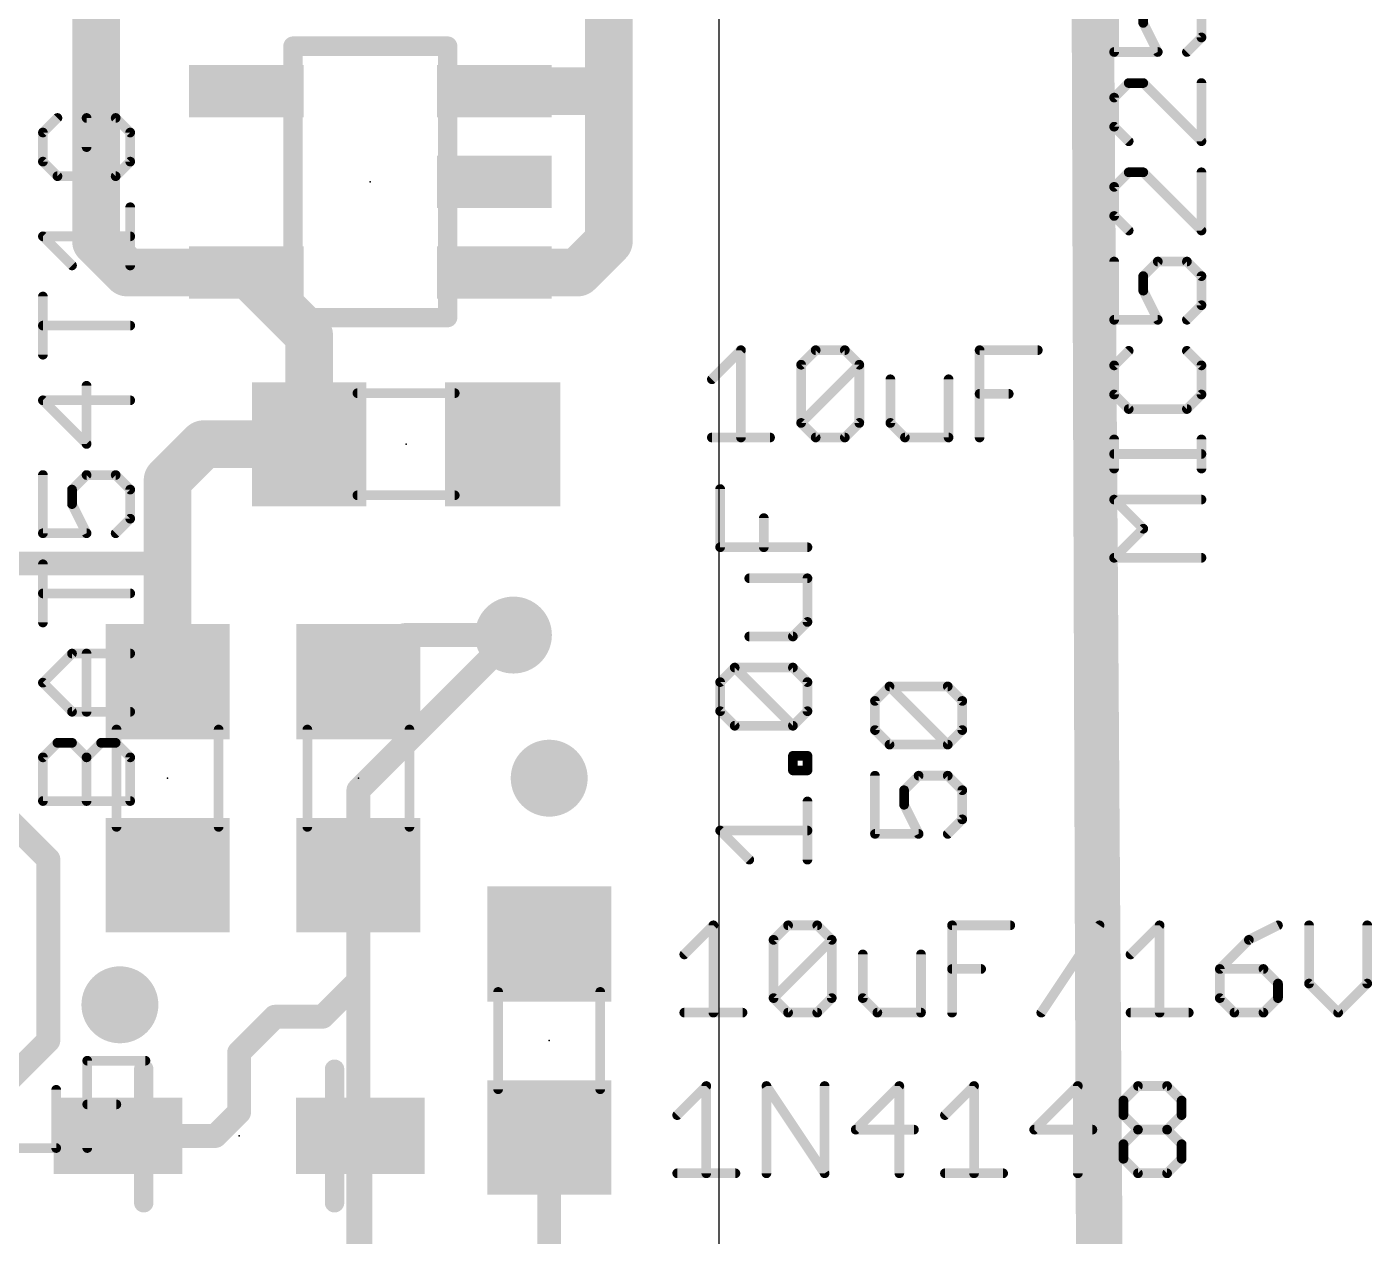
# Model space of a CAD drawing. Extents: x -22.2 to 25.3, y -18.9 to 18.8.
# Drawn here: x 10.53 to 24.63, y -5.05 to 7.62 of the extents above; entities that cross this region are included whole.
import ezdxf

# ---------------------------------------------------------------- set-up
doc = ezdxf.new("R2010")
doc.units = 0
for name, color, linetype in [('1', 12, 'CONTINUOUS'), ('16', 132, 'CONTINUOUS'), ('18', 110, 'CONTINUOUS'), ('20', 53, 'CONTINUOUS'), ('23', 40, 'CONTINUOUS'), ('27', 253, 'CONTINUOUS'), ('51', 253, 'CONTINUOUS')]:
    doc.layers.add(name, color=color, linetype=linetype)

# ---------------------------------------------------------------- blocks, each defined once
blk = doc.blocks.new('RECT')
blk.add_solid([(-0.5, -0.5), (0.5, -0.5), (-0.5, 0.5), (0.5, 0.5)])
blk = doc.blocks.new('ROUNDV')
at = {"const_width": 0.5}
blk.add_lwpolyline([(0, -0.25, 1), (0, 0.25, 1), (0, -0.25)], format="xyb", dxfattribs=at)

msp = doc.modelspace()

# ---------------------------------------------------------------- linework, layer by layer
at = {"layer": '1'}
for points, const_width in [([(21.897, -18.288), (21.643, 18.577)], 0.4064), ([(11.25, 5.375), (11.25, 8.875)], 0.5), ([(16.625, 7.875), (16.625, 7)], 0.5), ([(15.4251, 6.95), (16.575, 6.95)], 0.5), ([(16.575, 6.95), (16.625, 7)], 0.5), ([(16.625, 7), (16.625, 5.375)], 0.5), ([(11.575, 5.05), (11.25, 5.375)], 0.5), ([(16.625, 5.375), (16.3, 5.05)], 0.5), ([(12.8249, 5.05), (11.575, 5.05)], 0.5), ([(13.484, 4.3909), (12.8249, 5.05)], 0.5), ([(15.4251, 5.05), (16.3, 5.05)], 0.5), ([(13.484, 3.25), (13.484, 4.3909)], 0.5), ([(12, 2.875), (12.375, 3.25)], 0.5), ([(12.375, 3.25), (13.484, 3.25)], 0.5), ([(12, 2), (12, 2.875)], 0.5), ([(9, 2), (12, 2)], 0.25), ([(12, 0.766), (12, 2)], 0.5), ([(14.484, 1.25), (14, 0.766)], 0.25), ([(15.625, 1.25), (14.484, 1.25)], 0.25), ([(10.75, -1.1), (9.5, 0.15)], 0.25), ([(10.75, -3), (10.75, -1.1)], 0.25), ([(14, -1.266), (14, -2.375)], 0.25), ([(14, -2.375), (13.625, -2.75)], 0.25), ([(13.125, -2.75), (12.75, -3.125)], 0.25), ([(13.625, -2.75), (13.125, -2.75)], 0.25), ([(10.25, -3.5), (10.75, -3)], 0.25), ([(12.75, -3.125), (12.75, -3.75)], 0.25), ([(12.75, -3.75), (12.5, -4)], 0.25), ([(12.5, -4), (11.48, -4)], 0.25), ([(14.02, -4), (14.02, -6.25)], 0.25), ([(16, -10.125), (16, -4.016)], 0.25)]:
    msp.add_lwpolyline(points, dxfattribs=dict(at, const_width=const_width))
for points, const_width in [([(15.4251, 7.075, 1), (15.4251, 6.825)], 0.25), ([(16.75, 7, 1), (16.5, 7)], 0.25), ([(16.7134, 6.9116, 1), (16.5366, 7.0884)], 0.25), ([(16.575, 6.825, 1), (16.575, 7.075)], 0.25), ([(16.4866, 7.0384, 1), (16.6634, 6.8616)], 0.25), ([(16.5, 7, 1), (16.75, 7)], 0.25), ([(11.3384, 5.4634, 1), (11.1616, 5.2866)], 0.25), ([(11.125, 5.375, 1), (11.375, 5.375)], 0.25), ([(16.5, 5.375, 1), (16.75, 5.375)], 0.25), ([(16.7134, 5.2866, 1), (16.5366, 5.4634)], 0.25), ([(11.575, 5.175, 1), (11.575, 4.925)], 0.25), ([(11.4866, 4.9616, 1), (11.6634, 5.1384)], 0.25), ([(12.9133, 5.1384, 1), (12.7365, 4.9616)], 0.25), ([(12.8249, 4.925, 1), (12.8249, 5.175)], 0.25), ([(15.4251, 5.175, 1), (15.4251, 4.925)], 0.25), ([(16.2116, 5.1384, 1), (16.3884, 4.9616)], 0.25), ([(16.3, 4.925, 1), (16.3, 5.175)], 0.25), ([(13.609, 4.3909, 1), (13.359, 4.3909)], 0.25), ([(13.3956, 4.3025, 1), (13.5724, 4.4793)], 0.25), ([(12.375, 3.375, 1), (12.375, 3.125)], 0.25), ([(12.4634, 3.1616, 1), (12.2866, 3.3384)], 0.25), ([(13.484, 3.125, 1), (13.484, 3.375)], 0.25), ([(13.359, 3.25, 1), (13.609, 3.25)], 0.25), ([(12.125, 2.875, 1), (11.875, 2.875)], 0.25), ([(11.9116, 2.9634, 1), (12.0884, 2.7866)], 0.25), ([(12.125, 2, 1), (11.875, 2)], 0.25), ([(11.875, 2, 1), (12.125, 2)], 0.25), ([(12, 1.9375, 1), (12, 2.0625)], 0.125), ([(14.484, 1.3125, 1), (14.484, 1.1875)], 0.125), ([(14.5282, 1.2058, 1), (14.4398, 1.2942)], 0.125), ([(15.625, 1.1875, 1), (15.625, 1.3125)], 0.125), ([(11.875, 0.766, 1), (12.125, 0.766)], 0.25), ([(13.9558, 0.8102, 1), (14.0442, 0.7218)], 0.125), ([(10.8125, -1.1, 1), (10.6875, -1.1)], 0.125), ([(10.7058, -1.1442, 1), (10.7942, -1.0558)], 0.125), ([(14.0625, -1.266, 1), (13.9375, -1.266)], 0.125), ([(14.0442, -2.4192, 1), (13.9558, -2.3308)], 0.125), ([(13.9375, -2.375, 1), (14.0625, -2.375)], 0.125), ([(13.125, -2.6875, 1), (13.125, -2.8125)], 0.125), ([(13.1692, -2.7942, 1), (13.0808, -2.7058)], 0.125), ([(13.5808, -2.7058, 1), (13.6692, -2.7942)], 0.125), ([(13.625, -2.8125, 1), (13.625, -2.6875)], 0.125), ([(10.6875, -3, 1), (10.8125, -3)], 0.125), ([(10.7942, -3.0442, 1), (10.7058, -2.9558)], 0.125), ([(12.8125, -3.125, 1), (12.6875, -3.125)], 0.125), ([(12.7058, -3.0808, 1), (12.7942, -3.1692)], 0.125), ([(12.7942, -3.7942, 1), (12.7058, -3.7058)], 0.125), ([(12.6875, -3.75, 1), (12.8125, -3.75)], 0.125), ([(11.48, -3.9375, 1), (11.48, -4.0625)], 0.125), ([(12.4558, -3.9558, 1), (12.5442, -4.0442)], 0.125), ([(12.5, -4.0625, 1), (12.5, -3.9375)], 0.125), ([(14.0825, -4, 1), (13.9575, -4)], 0.125), ([(16.0625, -4.016, 1), (15.9375, -4.016)], 0.125)]:
    msp.add_lwpolyline(points, format="xyb", dxfattribs=dict(at, const_width=const_width))
at = {"layer": '16'}
for points, const_width in [([(21.77, -18.288), (21.643, 18.577)], 0.4064), ([(14, -0.375), (15.625, 1.25)], 0.25), ([(14, -7.5), (14, -0.375)], 0.25)]:
    msp.add_lwpolyline(points, dxfattribs=dict(at, const_width=const_width))
at = {"layer": '16', "const_width": 0.125}
for points in [[(15.6692, 1.2058, 1), (15.5808, 1.2942)], [(14.0625, -0.375, 1), (13.9375, -0.375)], [(13.9558, -0.3308, 1), (14.0442, -0.4192)]]:
    msp.add_lwpolyline(points, format="xyb", dxfattribs=at)
at = {"layer": '20'}
msp.add_line((17.78, -12.7), (17.78, 12.7), dxfattribs=at)
at = {"layer": '23'}
for p in [(14.125, 6), (14.5, 3.25), (12, -0.25), (14, -0.25), (16, -3), (12.75, -4)]:
    msp.add_point(p, dxfattribs=at)
at = {"layer": '27', "const_width": 0.1016}
for points in [[(21.922, 7.9712), (21.922, 7.3611)], [(22.2271, 7.6661), (22.2271, 7.8187)], [(22.8372, 7.8187), (22.8372, 7.5136)], [(22.3796, 7.3611), (22.2271, 7.6661)], [(22.8372, 7.5136), (22.6847, 7.3611)], [(21.922, 7.3611), (22.3796, 7.3611)], [(22.0746, 7.0357), (21.922, 6.8831)], [(22.2271, 7.0357), (22.0746, 7.0357)], [(22.8372, 6.4256), (22.2271, 7.0357)], [(22.8372, 7.0357), (22.8372, 6.4256)], [(21.922, 6.8831), (21.922, 6.5781)], [(10.8456, 6.6696), (10.693, 6.517)], [(11.4557, 6.6696), (11.1506, 6.6696)], [(11.1506, 6.6696), (11.1506, 6.3645)], [(11.6082, 6.517), (11.4557, 6.6696)], [(21.922, 6.5781), (22.0746, 6.4256)], [(10.693, 6.517), (10.693, 6.212)], [(11.6082, 6.212), (11.6082, 6.517)], [(10.693, 6.212), (10.8456, 6.0594)], [(11.4557, 6.0594), (11.6082, 6.212)], [(10.8456, 6.0594), (11.4557, 6.0594)], [(22.0746, 6.1002), (21.922, 5.9476)], [(22.2271, 6.1002), (22.0746, 6.1002)], [(22.8372, 5.49), (22.2271, 6.1002)], [(22.8372, 6.1002), (22.8372, 5.49)], [(21.922, 5.9476), (21.922, 5.6426)], [(11.6082, 5.1239), (11.6082, 5.734)], [(21.922, 5.6426), (22.0746, 5.49)], [(10.9981, 5.1239), (10.693, 5.429)], [(10.693, 5.429), (11.6082, 5.429)], [(21.922, 5.1646), (21.922, 4.5545)], [(22.2271, 5.0121), (22.3796, 5.1646)], [(22.3796, 5.1646), (22.6847, 5.1646)], [(22.6847, 5.1646), (22.8372, 5.0121)], [(22.2271, 4.8596), (22.2271, 5.0121)], [(22.8372, 5.0121), (22.8372, 4.707)], [(10.693, 4.1884), (10.693, 4.7985)], [(22.3796, 4.5545), (22.2271, 4.8596)], [(22.8372, 4.707), (22.6847, 4.5545)], [(11.6082, 4.4935), (10.693, 4.4935)], [(21.922, 4.5545), (22.3796, 4.5545)], [(17.7053, 3.9309), (18.0104, 4.236)], [(18.0104, 4.236), (18.0104, 3.3208)], [(18.6408, 4.0835), (18.7933, 4.236)], [(18.7933, 4.236), (19.0984, 4.236)], [(19.0984, 4.236), (19.2509, 4.0835)], [(20.5119, 3.3208), (20.5119, 4.236)], [(20.5119, 4.236), (21.122, 4.236)], [(22.0746, 4.2291), (21.922, 4.0766)], [(22.8372, 4.0766), (22.6847, 4.2291)], [(18.6408, 3.4733), (18.6408, 4.0835)], [(18.6408, 3.4733), (19.2509, 4.0835)], [(19.2509, 4.0835), (19.2509, 3.4733)], [(21.922, 4.0766), (21.922, 3.7715)], [(22.8372, 3.7715), (22.8372, 4.0766)], [(19.5763, 3.9309), (19.5763, 3.4733)], [(20.1865, 3.3208), (20.1865, 3.9309)], [(11.1506, 3.2529), (11.1506, 3.863)], [(20.5119, 3.7784), (20.8169, 3.7784)], [(21.922, 3.7715), (22.0746, 3.619)], [(22.6847, 3.619), (22.8372, 3.7715)], [(11.6082, 3.7105), (10.693, 3.7105)], [(10.693, 3.7105), (11.1506, 3.2529)], [(22.0746, 3.619), (22.6847, 3.619)], [(18.7933, 3.3208), (18.6408, 3.4733)], [(19.2509, 3.4733), (19.0984, 3.3208)], [(19.5763, 3.4733), (19.7289, 3.3208)], [(17.7053, 3.3208), (18.3154, 3.3208)], [(19.0984, 3.3208), (18.7933, 3.3208)], [(19.7289, 3.3208), (20.1865, 3.3208)], [(21.922, 2.9953), (21.922, 3.3004)], [(22.8372, 2.9953), (22.8372, 3.3004)], [(22.8372, 3.1478), (21.922, 3.1478)], [(10.693, 2.9275), (10.693, 2.3174)], [(10.9981, 2.7749), (11.1506, 2.9275)], [(11.1506, 2.9275), (11.4557, 2.9275)], [(11.4557, 2.9275), (11.6082, 2.7749)], [(10.9981, 2.6224), (10.9981, 2.7749)], [(11.6082, 2.7749), (11.6082, 2.4699)], [(17.792, 2.1706), (17.792, 2.7807)], [(22.2271, 2.3649), (21.922, 2.6699)], [(21.922, 2.6699), (22.8372, 2.6699)], [(11.1506, 2.3174), (10.9981, 2.6224)], [(11.6082, 2.4699), (11.4557, 2.3174)], [(18.2496, 2.1706), (18.2496, 2.4757)], [(21.922, 2.0598), (22.2271, 2.3649)], [(10.693, 2.3174), (11.1506, 2.3174)], [(18.7072, 2.1706), (17.792, 2.1706)], [(10.693, 1.3818), (10.693, 1.992)], [(22.8372, 2.0598), (21.922, 2.0598)], [(18.7072, 1.8452), (18.0971, 1.8452)], [(18.7072, 1.3876), (18.7072, 1.8452)], [(11.6082, 1.6869), (10.693, 1.6869)], [(18.5547, 1.2351), (18.7072, 1.3876)], [(18.0971, 1.2351), (18.5547, 1.2351)], [(10.693, 0.7514), (10.9981, 1.0564)], [(10.9981, 1.0564), (11.6082, 1.0564)], [(11.1506, 0.4463), (11.1506, 1.0564)], [(17.792, 0.7572), (17.9445, 0.9097)], [(17.9445, 0.9097), (18.5547, 0.9097)], [(18.5547, 0.2996), (17.9445, 0.9097)], [(18.5547, 0.9097), (18.7072, 0.7572)], [(10.9981, 0.4463), (10.693, 0.7514)], [(17.792, 0.4521), (17.792, 0.7572)], [(18.7072, 0.7572), (18.7072, 0.4521)], [(19.415, 0.5594), (19.5676, 0.7119)], [(19.5676, 0.7119), (20.1777, 0.7119)], [(20.1777, 0.1018), (19.5676, 0.7119)], [(20.1777, 0.7119), (20.3302, 0.5594)], [(19.415, 0.2543), (19.415, 0.5594)], [(20.3302, 0.5594), (20.3302, 0.2543)], [(11.6082, 0.4463), (10.9981, 0.4463)], [(17.9445, 0.2996), (17.792, 0.4521)], [(18.7072, 0.4521), (18.5547, 0.2996)], [(18.5547, 0.2996), (17.9445, 0.2996)], [(19.5676, 0.1018), (19.415, 0.2543)], [(20.3302, 0.2543), (20.1777, 0.1018)], [(10.693, -0.0316), (10.8456, 0.1209)], [(10.8456, 0.1209), (10.9981, 0.1209)], [(10.9981, 0.1209), (11.1506, -0.0316)], [(11.1506, -0.0316), (11.3031, 0.1209)], [(11.3031, 0.1209), (11.4557, 0.1209)], [(11.4557, 0.1209), (11.6082, -0.0316)], [(20.1777, 0.1018), (19.5676, 0.1018)], [(10.693, -0.4892), (10.693, -0.0316)], [(11.1506, -0.4892), (11.1506, -0.0316)], [(11.6082, -0.0316), (11.6082, -0.4892)], [(18.5547, -0.1682), (18.5547, -0.0157)], [(18.5547, -0.0157), (18.7072, -0.0157)], [(18.7072, -0.0157), (18.7072, -0.1682)], [(18.7072, -0.1682), (18.5547, -0.1682)], [(19.415, -0.2236), (19.415, -0.8337)], [(19.7201, -0.3761), (19.8726, -0.2236)], [(19.8726, -0.2236), (20.1777, -0.2236)], [(20.1777, -0.2236), (20.3302, -0.3761)], [(19.7201, -0.5286), (19.7201, -0.3761)], [(20.3302, -0.3761), (20.3302, -0.6812)], [(11.6082, -0.4892), (10.693, -0.4892)], [(18.7072, -1.1037), (18.7072, -0.4936)], [(19.8726, -0.8337), (19.7201, -0.5286)], [(20.3302, -0.6812), (20.1777, -0.8337)], [(18.0971, -1.1037), (17.792, -0.7986)], [(17.792, -0.7986), (18.7072, -0.7986)], [(19.415, -0.8337), (19.8726, -0.8337)], [(17.4163, -2.0971), (17.7214, -1.792)], [(17.7214, -1.792), (17.7214, -2.7072)], [(18.3518, -1.9446), (18.5043, -1.792)], [(18.5043, -1.792), (18.8094, -1.792)], [(18.8094, -1.792), (18.9619, -1.9446)], [(20.2229, -2.7072), (20.2229, -1.792)], [(20.2229, -1.792), (20.833, -1.792)], [(21.1584, -2.7072), (21.7685, -1.792)], [(22.0939, -2.0971), (22.399, -1.792)], [(22.399, -1.792), (22.399, -2.7072)], [(23.6395, -1.792), (23.3345, -1.9446)], [(23.9649, -1.792), (23.9649, -2.4021)], [(24.5751, -2.4021), (24.5751, -1.792)], [(18.3518, -2.5547), (18.3518, -1.9446)], [(18.3518, -2.5547), (18.9619, -1.9446)], [(18.9619, -1.9446), (18.9619, -2.5547)], [(23.3345, -1.9446), (23.0294, -2.2496)], [(19.2873, -2.0971), (19.2873, -2.5547)], [(19.8975, -2.7072), (19.8975, -2.0971)], [(20.2229, -2.2496), (20.5279, -2.2496)], [(23.0294, -2.2496), (23.0294, -2.5547)], [(23.487, -2.2496), (23.0294, -2.2496)], [(23.6395, -2.4021), (23.487, -2.2496)], [(23.6395, -2.5547), (23.6395, -2.4021)], [(23.9649, -2.4021), (24.27, -2.7072)], [(24.27, -2.7072), (24.5751, -2.4021)], [(18.5043, -2.7072), (18.3518, -2.5547)], [(18.9619, -2.5547), (18.8094, -2.7072)], [(19.2873, -2.5547), (19.4399, -2.7072)], [(23.0294, -2.5547), (23.1819, -2.7072)], [(23.487, -2.7072), (23.6395, -2.5547)], [(17.4163, -2.7072), (18.0264, -2.7072)], [(18.8094, -2.7072), (18.5043, -2.7072)], [(19.4399, -2.7072), (19.8975, -2.7072)], [(22.0939, -2.7072), (22.704, -2.7072)], [(23.1819, -2.7072), (23.487, -2.7072)], [(11.1576, -4.1262), (11.1576, -3.211)], [(11.1576, -3.211), (11.7677, -3.211)], [(10.8322, -4.1262), (10.8322, -3.5161)], [(17.3418, -3.7811), (17.6469, -3.476)], [(17.6469, -3.476), (17.6469, -4.3912)], [(18.2773, -4.3912), (18.2773, -3.476)], [(18.2773, -3.476), (18.8874, -4.3912)], [(18.8874, -4.3912), (18.8874, -3.476)], [(19.6704, -3.476), (19.2128, -3.9336)], [(19.6704, -4.3912), (19.6704, -3.476)], [(20.1484, -3.7811), (20.4534, -3.476)], [(20.4534, -3.476), (20.4534, -4.3912)], [(21.5415, -3.476), (21.0839, -3.9336)], [(21.5415, -4.3912), (21.5415, -3.476)], [(22.0194, -3.6286), (22.1719, -3.476)], [(22.1719, -3.476), (22.477, -3.476)], [(22.477, -3.476), (22.6295, -3.6286)], [(11.1576, -3.6686), (11.4627, -3.6686)], [(22.0194, -3.7811), (22.0194, -3.6286)], [(22.6295, -3.6286), (22.6295, -3.7811)], [(22.1719, -3.9336), (22.0194, -3.7811)], [(22.6295, -3.7811), (22.477, -3.9336)], [(19.2128, -3.9336), (19.823, -3.9336)], [(21.0839, -3.9336), (21.694, -3.9336)], [(22.0194, -4.0861), (22.1719, -3.9336)], [(22.1719, -3.9336), (22.477, -3.9336)], [(22.477, -3.9336), (22.6295, -4.0861)], [(10.3746, -4.1262), (10.8322, -4.1262)], [(22.0194, -4.2387), (22.0194, -4.0861)], [(22.6295, -4.0861), (22.6295, -4.2387)], [(22.1719, -4.3912), (22.0194, -4.2387)], [(22.6295, -4.2387), (22.477, -4.3912)], [(17.3418, -4.3912), (17.9519, -4.3912)], [(20.1484, -4.3912), (20.7585, -4.3912)], [(22.477, -4.3912), (22.1719, -4.3912)]]:
    msp.add_lwpolyline(points, dxfattribs=at)
at = {"layer": '27', "const_width": 0.0508}
for points in [[(22.2017, 7.6661, 1), (22.2525, 7.6661)], [(22.8118, 7.5136, 1), (22.8626, 7.5136)], [(22.8552, 7.4956, 1), (22.8192, 7.5316)], [(21.922, 7.3865, 1), (21.922, 7.3357)], [(21.8966, 7.3611, 1), (21.9474, 7.3611)], [(22.3569, 7.3497, 1), (22.4023, 7.3724)], [(22.3796, 7.3357, 1), (22.3796, 7.3865)], [(22.6667, 7.379, 1), (22.7026, 7.3431)], [(22.0746, 7.0611, 1), (22.0746, 7.0103)], [(22.0925, 7.0177, 1), (22.0566, 7.0536)], [(22.245, 7.0536, 1), (22.2091, 7.0177)], [(22.2271, 7.0103, 1), (22.2271, 7.0611)], [(22.8626, 7.0357, 1), (22.8118, 7.0357)], [(21.9474, 6.8831, 1), (21.8966, 6.8831)], [(21.9041, 6.9011, 1), (21.94, 6.8652)], [(10.8635, 6.6516, 1), (10.8276, 6.6875)], [(11.1506, 6.695, 1), (11.1506, 6.6441)], [(11.176, 6.6696, 1), (11.1252, 6.6696)], [(11.4736, 6.6875, 1), (11.4377, 6.6516)], [(11.4557, 6.6441, 1), (11.4557, 6.695)], [(21.94, 6.596, 1), (21.9041, 6.5601)], [(10.7184, 6.517, 1), (10.6676, 6.517)], [(10.6751, 6.535, 1), (10.711, 6.4991)], [(11.6336, 6.517, 1), (11.5828, 6.517)], [(11.5902, 6.4991, 1), (11.6262, 6.535)], [(21.8966, 6.5781, 1), (21.9474, 6.5781)], [(11.1252, 6.3645, 1), (11.176, 6.3645)], [(22.0566, 6.4076, 1), (22.0925, 6.4435)], [(22.8118, 6.4256, 1), (22.8626, 6.4256)], [(22.8192, 6.4076, 1), (22.8552, 6.4435)], [(10.6676, 6.212, 1), (10.7184, 6.212)], [(10.711, 6.2299, 1), (10.6751, 6.194)], [(11.5828, 6.212, 1), (11.6336, 6.212)], [(11.6262, 6.194, 1), (11.5902, 6.2299)], [(10.8456, 6.0848, 1), (10.8456, 6.034)], [(10.8276, 6.0415, 1), (10.8635, 6.0774)], [(11.4377, 6.0774, 1), (11.4736, 6.0415)], [(11.4557, 6.034, 1), (11.4557, 6.0848)], [(22.0746, 6.1256, 1), (22.0746, 6.0748)], [(22.0925, 6.0822, 1), (22.0566, 6.1181)], [(22.245, 6.1181, 1), (22.2091, 6.0822)], [(22.2271, 6.0748, 1), (22.2271, 6.1256)], [(22.8626, 6.1002, 1), (22.8118, 6.1002)], [(21.9474, 5.9476, 1), (21.8966, 5.9476)], [(21.9041, 5.9656, 1), (21.94, 5.9297)], [(11.6336, 5.734, 1), (11.5828, 5.734)], [(21.8966, 5.6426, 1), (21.9474, 5.6426)], [(21.94, 5.6605, 1), (21.9041, 5.6246)], [(22.0566, 5.4721, 1), (22.0925, 5.508)], [(22.8118, 5.49, 1), (22.8626, 5.49)], [(22.8192, 5.4721, 1), (22.8552, 5.508)], [(10.693, 5.4544, 1), (10.693, 5.4036)], [(10.711, 5.4469, 1), (10.6751, 5.411)], [(11.6082, 5.4036, 1), (11.6082, 5.4544)], [(10.9801, 5.106, 1), (11.016, 5.1419)], [(11.5828, 5.1239, 1), (11.6336, 5.1239)], [(21.9474, 5.1646, 1), (21.8966, 5.1646)], [(22.3796, 5.19, 1), (22.3796, 5.1392)], [(22.3976, 5.1467, 1), (22.3616, 5.1826)], [(22.7026, 5.1826, 1), (22.6667, 5.1467)], [(22.6847, 5.1392, 1), (22.6847, 5.19)], [(22.2091, 5.0301, 1), (22.245, 4.9941)], [(22.2525, 5.0121, 1), (22.2017, 5.0121)], [(22.8626, 5.0121, 1), (22.8118, 5.0121)], [(22.8192, 4.9941, 1), (22.8552, 5.0301)], [(10.7184, 4.7985, 1), (10.6676, 4.7985)], [(22.2498, 4.8709, 1), (22.2044, 4.8482)], [(22.2017, 4.8596, 1), (22.2525, 4.8596)], [(22.8118, 4.707, 1), (22.8626, 4.707)], [(22.8552, 4.6891, 1), (22.8192, 4.725)], [(10.693, 4.5189, 1), (10.693, 4.4681)], [(11.6082, 4.4681, 1), (11.6082, 4.5189)], [(21.922, 4.5799, 1), (21.922, 4.5291)], [(21.8966, 4.5545, 1), (21.9474, 4.5545)], [(22.3569, 4.5432, 1), (22.4023, 4.5659)], [(22.3796, 4.5291, 1), (22.3796, 4.5799)], [(22.6667, 4.5725, 1), (22.7026, 4.5366)], [(18.0358, 4.236, 1), (17.985, 4.236)], [(18.0283, 4.218, 1), (17.9924, 4.2539)], [(18.7933, 4.2614, 1), (18.7933, 4.2106)], [(18.8113, 4.218, 1), (18.7754, 4.2539)], [(19.1164, 4.2539, 1), (19.0804, 4.218)], [(19.0984, 4.2106, 1), (19.0984, 4.2614)], [(20.5373, 4.236, 1), (20.4865, 4.236)], [(20.5119, 4.2614, 1), (20.5119, 4.2106)], [(21.122, 4.2106, 1), (21.122, 4.2614)], [(22.0925, 4.2112, 1), (22.0566, 4.2471)], [(22.7026, 4.2471, 1), (22.6667, 4.2112)], [(10.6676, 4.1884, 1), (10.7184, 4.1884)], [(18.6662, 4.0835, 1), (18.6154, 4.0835)], [(18.6229, 4.1014, 1), (18.6588, 4.0655)], [(19.2763, 4.0835, 1), (19.2255, 4.0835)], [(19.2689, 4.0655, 1), (19.233, 4.1014)], [(19.233, 4.0655, 1), (19.2689, 4.1014)], [(21.9474, 4.0766, 1), (21.8966, 4.0766)], [(21.9041, 4.0945, 1), (21.94, 4.0586)], [(22.8626, 4.0766, 1), (22.8118, 4.0766)], [(22.8192, 4.0586, 1), (22.8552, 4.0945)], [(17.6873, 3.9489, 1), (17.7233, 3.913)], [(19.6017, 3.9309, 1), (19.5509, 3.9309)], [(20.2119, 3.9309, 1), (20.1611, 3.9309)], [(11.176, 3.863, 1), (11.1252, 3.863)], [(20.5119, 3.8038, 1), (20.5119, 3.753)], [(20.8169, 3.753, 1), (20.8169, 3.8038)], [(21.94, 3.7895, 1), (21.9041, 3.7536)], [(22.8552, 3.7536, 1), (22.8192, 3.7895)], [(10.693, 3.7359, 1), (10.693, 3.6851)], [(10.711, 3.7284, 1), (10.6751, 3.6925)], [(11.6082, 3.6851, 1), (11.6082, 3.7359)], [(21.8966, 3.7715, 1), (21.9474, 3.7715)], [(22.0746, 3.6444, 1), (22.0746, 3.5936)], [(22.6847, 3.5936, 1), (22.6847, 3.6444)], [(22.8118, 3.7715, 1), (22.8626, 3.7715)], [(22.0566, 3.601, 1), (22.0925, 3.637)], [(22.6667, 3.637, 1), (22.7026, 3.601)], [(18.6154, 3.4733, 1), (18.6662, 3.4733)], [(18.6588, 3.4913, 1), (18.6229, 3.4554)], [(18.6229, 3.4913, 1), (18.6588, 3.4554)], [(19.2255, 3.4733, 1), (19.2763, 3.4733)], [(19.2689, 3.4554, 1), (19.233, 3.4913)], [(19.5509, 3.4733, 1), (19.6017, 3.4733)], [(19.5943, 3.4913, 1), (19.5584, 3.4554)], [(11.1252, 3.2529, 1), (11.176, 3.2529)], [(11.1326, 3.2349, 1), (11.1686, 3.2708)], [(17.7053, 3.3462, 1), (17.7053, 3.2954)], [(17.985, 3.3208, 1), (18.0358, 3.3208)], [(18.3154, 3.2954, 1), (18.3154, 3.3462)], [(18.7933, 3.3462, 1), (18.7933, 3.2954)], [(18.7754, 3.3028, 1), (18.8113, 3.3388)], [(19.0804, 3.3388, 1), (19.1164, 3.3028)], [(19.0984, 3.2954, 1), (19.0984, 3.3462)], [(19.7289, 3.3462, 1), (19.7289, 3.2954)], [(19.7109, 3.3028, 1), (19.7468, 3.3388)], [(20.1611, 3.3208, 1), (20.2119, 3.3208)], [(20.1865, 3.2954, 1), (20.1865, 3.3462)], [(20.4865, 3.3208, 1), (20.5373, 3.3208)], [(21.9474, 3.3004, 1), (21.8966, 3.3004)], [(22.8626, 3.3004, 1), (22.8118, 3.3004)], [(21.922, 3.1732, 1), (21.922, 3.1224)], [(22.8372, 3.1224, 1), (22.8372, 3.1732)], [(10.7184, 2.9275, 1), (10.6676, 2.9275)], [(11.1506, 2.9529, 1), (11.1506, 2.9021)], [(11.1686, 2.9095, 1), (11.1326, 2.9454)], [(11.4736, 2.9454, 1), (11.4377, 2.9095)], [(11.4557, 2.9021, 1), (11.4557, 2.9529)], [(21.8966, 2.9953, 1), (21.9474, 2.9953)], [(22.8118, 2.9953, 1), (22.8626, 2.9953)], [(11.0235, 2.7749, 1), (10.9727, 2.7749)], [(11.6336, 2.7749, 1), (11.5828, 2.7749)], [(17.8174, 2.7807, 1), (17.7666, 2.7807)], [(10.9801, 2.7929, 1), (11.016, 2.757)], [(11.5902, 2.757, 1), (11.6262, 2.7929)], [(21.922, 2.6953, 1), (21.922, 2.6445)], [(21.94, 2.6879, 1), (21.9041, 2.652)], [(22.8372, 2.6445, 1), (22.8372, 2.6953)], [(11.0208, 2.6338, 1), (10.9754, 2.6111)], [(10.9727, 2.6224, 1), (11.0235, 2.6224)], [(11.5828, 2.4699, 1), (11.6336, 2.4699)], [(11.6262, 2.4519, 1), (11.5902, 2.4878)], [(18.275, 2.4757, 1), (18.2242, 2.4757)], [(22.245, 2.3469, 1), (22.2091, 2.3828)], [(22.2091, 2.3469, 1), (22.245, 2.3828)], [(10.693, 2.3428, 1), (10.693, 2.292)], [(10.6676, 2.3174, 1), (10.7184, 2.3174)], [(11.1279, 2.306, 1), (11.1733, 2.3287)], [(11.1506, 2.292, 1), (11.1506, 2.3428)], [(11.4377, 2.3353, 1), (11.4736, 2.2994)], [(17.792, 2.196, 1), (17.792, 2.1452)], [(17.7666, 2.1706, 1), (17.8174, 2.1706)], [(18.2242, 2.1706, 1), (18.275, 2.1706)], [(18.7072, 2.1452, 1), (18.7072, 2.196)], [(10.7184, 1.992, 1), (10.6676, 1.992)], [(21.922, 2.0852, 1), (21.922, 2.0344)], [(21.9041, 2.0778, 1), (21.94, 2.0418)], [(22.8372, 2.0344, 1), (22.8372, 2.0852)], [(18.0971, 1.8706, 1), (18.0971, 1.8198)], [(18.7326, 1.8452, 1), (18.6818, 1.8452)], [(18.7072, 1.8198, 1), (18.7072, 1.8706)], [(10.693, 1.7123, 1), (10.693, 1.6615)], [(11.6082, 1.6615, 1), (11.6082, 1.7123)], [(18.6818, 1.3876, 1), (18.7326, 1.3876)], [(18.7252, 1.3697, 1), (18.6892, 1.4056)], [(10.6676, 1.3818, 1), (10.7184, 1.3818)], [(18.0971, 1.2605, 1), (18.0971, 1.2097)], [(18.5367, 1.2531, 1), (18.5726, 1.2171)], [(18.5547, 1.2097, 1), (18.5547, 1.2605)], [(10.9981, 1.0818, 1), (10.9981, 1.031)], [(11.016, 1.0385, 1), (10.9801, 1.0744)], [(11.176, 1.0564, 1), (11.1252, 1.0564)], [(11.6082, 1.031, 1), (11.6082, 1.0818)], [(17.9445, 0.9351, 1), (17.9445, 0.8843)], [(17.9625, 0.9277, 1), (17.9266, 0.8917)], [(17.9625, 0.8917, 1), (17.9266, 0.9277)], [(18.5726, 0.9277, 1), (18.5367, 0.8917)], [(18.5547, 0.8843, 1), (18.5547, 0.9351)], [(10.711, 0.7693, 1), (10.6751, 0.7334)], [(10.6751, 0.7693, 1), (10.711, 0.7334)], [(17.8174, 0.7572, 1), (17.7666, 0.7572)], [(17.7741, 0.7751, 1), (17.81, 0.7392)], [(18.7326, 0.7572, 1), (18.6818, 0.7572)], [(18.6892, 0.7392, 1), (18.7252, 0.7751)], [(19.5676, 0.7373, 1), (19.5676, 0.6865)], [(19.5855, 0.7299, 1), (19.5496, 0.694)], [(19.5855, 0.694, 1), (19.5496, 0.7299)], [(20.1956, 0.7299, 1), (20.1597, 0.694)], [(20.1777, 0.6865, 1), (20.1777, 0.7373)], [(19.4404, 0.5594, 1), (19.3896, 0.5594)], [(19.3971, 0.5774, 1), (19.433, 0.5414)], [(20.3556, 0.5594, 1), (20.3048, 0.5594)], [(20.3122, 0.5414, 1), (20.3482, 0.5774)], [(10.9981, 0.4717, 1), (10.9981, 0.4209)], [(10.9801, 0.4284, 1), (11.016, 0.4643)], [(11.1252, 0.4463, 1), (11.176, 0.4463)], [(11.6082, 0.4209, 1), (11.6082, 0.4717)], [(17.81, 0.4701, 1), (17.7741, 0.4341)], [(17.7666, 0.4521, 1), (17.8174, 0.4521)], [(18.6818, 0.4521, 1), (18.7326, 0.4521)], [(18.7252, 0.4341, 1), (18.6892, 0.4701)], [(17.9445, 0.325, 1), (17.9445, 0.2742)], [(17.9266, 0.2816, 1), (17.9625, 0.3175)], [(18.5367, 0.3175, 1), (18.5726, 0.2816)], [(18.5367, 0.2816, 1), (18.5726, 0.3175)], [(18.5547, 0.2742, 1), (18.5547, 0.325)], [(19.433, 0.2723, 1), (19.3971, 0.2364)], [(20.3482, 0.2364, 1), (20.3122, 0.2723)], [(10.8456, 0.1463, 1), (10.8456, 0.0955)], [(10.8635, 0.103, 1), (10.8276, 0.1389)], [(11.016, 0.1389, 1), (10.9801, 0.103)], [(10.9981, 0.0955, 1), (10.9981, 0.1463)], [(11.3031, 0.1463, 1), (11.3031, 0.0955)], [(11.3211, 0.103, 1), (11.2852, 0.1389)], [(11.4736, 0.1389, 1), (11.4377, 0.103)], [(11.4557, 0.0955, 1), (11.4557, 0.1463)], [(19.3896, 0.2543, 1), (19.4404, 0.2543)], [(19.5676, 0.1272, 1), (19.5676, 0.0764)], [(19.5496, 0.0839, 1), (19.5855, 0.1198)], [(20.1597, 0.1198, 1), (20.1956, 0.0839)], [(20.1597, 0.0839, 1), (20.1956, 0.1198)], [(20.1777, 0.0764, 1), (20.1777, 0.1272)], [(20.3048, 0.2543, 1), (20.3556, 0.2543)], [(10.7184, -0.0316, 1), (10.6676, -0.0316)], [(10.6751, -0.0136, 1), (10.711, -0.0496)], [(11.1326, -0.0136, 1), (11.1686, -0.0496)], [(11.176, -0.0316, 1), (11.1252, -0.0316)], [(11.1326, -0.0496, 1), (11.1686, -0.0136)], [(11.6336, -0.0316, 1), (11.5828, -0.0316)], [(11.5902, -0.0496, 1), (11.6262, -0.0136)], [(18.5801, -0.0157, 1), (18.5293, -0.0157)], [(18.5547, 0.0097, 1), (18.5547, -0.0411)], [(18.7326, -0.0157, 1), (18.6818, -0.0157)], [(18.7072, -0.0411, 1), (18.7072, 0.0097)], [(18.5547, -0.1428, 1), (18.5547, -0.1936)], [(18.7072, -0.1936, 1), (18.7072, -0.1428)], [(18.5293, -0.1682, 1), (18.5801, -0.1682)], [(18.6818, -0.1682, 1), (18.7326, -0.1682)], [(19.4404, -0.2236, 1), (19.3896, -0.2236)], [(19.8726, -0.1982, 1), (19.8726, -0.249)], [(19.8906, -0.2415, 1), (19.8546, -0.2056)], [(20.1956, -0.2056, 1), (20.1597, -0.2415)], [(20.1777, -0.249, 1), (20.1777, -0.1982)], [(19.7021, -0.3581, 1), (19.738, -0.3941)], [(19.7455, -0.3761, 1), (19.6947, -0.3761)], [(20.3556, -0.3761, 1), (20.3048, -0.3761)], [(20.3122, -0.3941, 1), (20.3482, -0.3581)], [(10.693, -0.4638, 1), (10.693, -0.5146)], [(10.6676, -0.4892, 1), (10.7184, -0.4892)], [(11.1252, -0.4892, 1), (11.176, -0.4892)], [(11.5828, -0.4892, 1), (11.6336, -0.4892)], [(11.6082, -0.5146, 1), (11.6082, -0.4638)], [(18.7326, -0.4936, 1), (18.6818, -0.4936)], [(19.7428, -0.5173, 1), (19.6974, -0.54)], [(19.6947, -0.5286, 1), (19.7455, -0.5286)], [(20.3048, -0.6812, 1), (20.3556, -0.6812)], [(20.3482, -0.6991, 1), (20.3122, -0.6632)], [(17.792, -0.7732, 1), (17.792, -0.824)], [(17.81, -0.7807, 1), (17.7741, -0.8166)], [(18.7072, -0.824, 1), (18.7072, -0.7732)], [(19.415, -0.8083, 1), (19.415, -0.8591)], [(19.3896, -0.8337, 1), (19.4404, -0.8337)], [(19.8499, -0.8451, 1), (19.8953, -0.8223)], [(19.8726, -0.8591, 1), (19.8726, -0.8083)], [(20.1597, -0.8157, 1), (20.1956, -0.8517)], [(18.0791, -1.1217, 1), (18.115, -1.0857)], [(18.6818, -1.1037, 1), (18.7326, -1.1037)], [(17.7468, -1.792, 1), (17.696, -1.792)], [(17.7393, -1.81, 1), (17.7034, -1.7741)], [(18.5043, -1.7666, 1), (18.5043, -1.8174)], [(18.5223, -1.81, 1), (18.4864, -1.7741)], [(18.8274, -1.7741, 1), (18.7914, -1.81)], [(18.8094, -1.8174, 1), (18.8094, -1.7666)], [(20.2483, -1.792, 1), (20.1975, -1.792)], [(20.2229, -1.7666, 1), (20.2229, -1.8174)], [(20.833, -1.8174, 1), (20.833, -1.7666)], [(21.7896, -1.8061, 1), (21.7474, -1.7779)], [(22.4244, -1.792, 1), (22.3736, -1.792)], [(22.4169, -1.81, 1), (22.381, -1.7741)], [(23.6509, -1.8147, 1), (23.6282, -1.7693)], [(23.9903, -1.792, 1), (23.9395, -1.792)], [(24.6005, -1.792, 1), (24.5496, -1.792)], [(18.3772, -1.9446, 1), (18.3264, -1.9446)], [(18.3339, -1.9266, 1), (18.3698, -1.9625)], [(18.9873, -1.9446, 1), (18.9365, -1.9446)], [(18.9799, -1.9625, 1), (18.944, -1.9266)], [(18.944, -1.9625, 1), (18.9799, -1.9266)], [(23.3231, -1.9218, 1), (23.3458, -1.9673)], [(23.3524, -1.9625, 1), (23.3165, -1.9266)], [(17.3983, -2.0791, 1), (17.4343, -2.115)], [(19.3127, -2.0971, 1), (19.2619, -2.0971)], [(19.9229, -2.0971, 1), (19.8721, -2.0971)], [(22.0759, -2.0791, 1), (22.1119, -2.115)], [(20.2229, -2.2242, 1), (20.2229, -2.275)], [(20.5279, -2.275, 1), (20.5279, -2.2242)], [(23.0548, -2.2496, 1), (23.004, -2.2496)], [(23.0294, -2.2242, 1), (23.0294, -2.275)], [(23.0115, -2.2316, 1), (23.0474, -2.2676)], [(23.505, -2.2316, 1), (23.469, -2.2676)], [(23.487, -2.275, 1), (23.487, -2.2242)], [(23.6649, -2.4021, 1), (23.6141, -2.4021)], [(23.6216, -2.4201, 1), (23.6575, -2.3842)], [(23.9395, -2.4021, 1), (23.9903, -2.4021)], [(23.9829, -2.3842, 1), (23.947, -2.4201)], [(24.5496, -2.4021, 1), (24.6005, -2.4021)], [(24.593, -2.4201, 1), (24.5571, -2.3842)], [(18.3264, -2.5547, 1), (18.3772, -2.5547)], [(18.3698, -2.5367, 1), (18.3339, -2.5726)], [(18.3339, -2.5367, 1), (18.3698, -2.5726)], [(18.9365, -2.5547, 1), (18.9873, -2.5547)], [(18.9799, -2.5726, 1), (18.944, -2.5367)], [(19.2619, -2.5547, 1), (19.3127, -2.5547)], [(19.3053, -2.5367, 1), (19.2694, -2.5726)], [(23.004, -2.5547, 1), (23.0548, -2.5547)], [(23.0474, -2.5367, 1), (23.0115, -2.5726)], [(23.6141, -2.5547, 1), (23.6649, -2.5547)], [(23.6575, -2.5726, 1), (23.6216, -2.5367)], [(17.4163, -2.6818, 1), (17.4163, -2.7326)], [(18.0264, -2.7326, 1), (18.0264, -2.6818)], [(18.5043, -2.6818, 1), (18.5043, -2.7326)], [(18.4864, -2.7252, 1), (18.5223, -2.6892)], [(18.7914, -2.6892, 1), (18.8274, -2.7252)], [(18.8094, -2.7326, 1), (18.8094, -2.6818)], [(19.4399, -2.6818, 1), (19.4399, -2.7326)], [(19.4219, -2.7252, 1), (19.4578, -2.6892)], [(19.8975, -2.7326, 1), (19.8975, -2.6818)], [(21.1372, -2.6931, 1), (21.1795, -2.7213)], [(22.0939, -2.6818, 1), (22.0939, -2.7326)], [(22.704, -2.7326, 1), (22.704, -2.6818)], [(23.1819, -2.6818, 1), (23.1819, -2.7326)], [(23.164, -2.7252, 1), (23.1999, -2.6892)], [(23.469, -2.6892, 1), (23.505, -2.7252)], [(23.487, -2.7326, 1), (23.487, -2.6818)], [(24.252, -2.6892, 1), (24.288, -2.7252)], [(24.252, -2.7252, 1), (24.288, -2.6892)], [(17.696, -2.7072, 1), (17.7468, -2.7072)], [(19.8721, -2.7072, 1), (19.9229, -2.7072)], [(20.1975, -2.7072, 1), (20.2483, -2.7072)], [(22.3736, -2.7072, 1), (22.4244, -2.7072)], [(11.183, -3.211, 1), (11.1322, -3.211)], [(11.1576, -3.1856, 1), (11.1576, -3.2364)], [(11.7677, -3.2364, 1), (11.7677, -3.1856)], [(10.8576, -3.5161, 1), (10.8068, -3.5161)], [(17.6723, -3.476, 1), (17.6215, -3.476)], [(17.6648, -3.494, 1), (17.6289, -3.4581)], [(18.3027, -3.476, 1), (18.2519, -3.476)], [(18.2985, -3.4619, 1), (18.2562, -3.4901)], [(18.9128, -3.476, 1), (18.862, -3.476)], [(19.6958, -3.476, 1), (19.645, -3.476)], [(19.6884, -3.494, 1), (19.6525, -3.4581)], [(20.4788, -3.476, 1), (20.428, -3.476)], [(20.4714, -3.494, 1), (20.4355, -3.4581)], [(21.5669, -3.476, 1), (21.5161, -3.476)], [(21.5594, -3.494, 1), (21.5235, -3.4581)], [(22.1719, -3.4506, 1), (22.1719, -3.5014)], [(22.1899, -3.494, 1), (22.154, -3.4581)], [(22.4949, -3.4581, 1), (22.459, -3.494)], [(22.477, -3.5014, 1), (22.477, -3.4506)], [(11.1576, -3.6432, 1), (11.1576, -3.694)], [(11.4627, -3.694, 1), (11.4627, -3.6432)], [(22.0448, -3.6286, 1), (21.994, -3.6286)], [(22.0014, -3.6106, 1), (22.0374, -3.6465)], [(22.6549, -3.6286, 1), (22.6041, -3.6286)], [(22.6116, -3.6465, 1), (22.6475, -3.6106)], [(17.3238, -3.7631, 1), (17.3598, -3.799)], [(20.1304, -3.7631, 1), (20.1663, -3.799)], [(22.0374, -3.7631, 1), (22.0014, -3.799)], [(21.994, -3.7811, 1), (22.0448, -3.7811)], [(22.6041, -3.7811, 1), (22.6549, -3.7811)], [(22.6475, -3.799, 1), (22.6116, -3.7631)], [(19.2128, -3.9082, 1), (19.2128, -3.959)], [(19.1949, -3.9156, 1), (19.2308, -3.9516)], [(19.823, -3.959, 1), (19.823, -3.9082)], [(21.0659, -3.9156, 1), (21.1018, -3.9516)], [(21.0839, -3.9082, 1), (21.0839, -3.959)], [(21.694, -3.959, 1), (21.694, -3.9082)], [(22.1719, -3.9082, 1), (22.1719, -3.959)], [(22.1899, -3.9516, 1), (22.154, -3.9156)], [(22.154, -3.9516, 1), (22.1899, -3.9156)], [(22.4949, -3.9156, 1), (22.459, -3.9516)], [(22.459, -3.9156, 1), (22.4949, -3.9516)], [(22.477, -3.959, 1), (22.477, -3.9082)], [(10.8322, -4.1516, 1), (10.8322, -4.1008)], [(22.0448, -4.0861, 1), (21.994, -4.0861)], [(22.0014, -4.0682, 1), (22.0374, -4.1041)], [(22.6549, -4.0861, 1), (22.6041, -4.0861)], [(22.6116, -4.1041, 1), (22.6475, -4.0682)], [(10.8068, -4.1262, 1), (10.8576, -4.1262)], [(11.1322, -4.1262, 1), (11.183, -4.1262)], [(22.0374, -4.2207, 1), (22.0014, -4.2566)], [(21.994, -4.2387, 1), (22.0448, -4.2387)], [(22.6041, -4.2387, 1), (22.6549, -4.2387)], [(22.6475, -4.2566, 1), (22.6116, -4.2207)], [(17.3418, -4.3658, 1), (17.3418, -4.4166)], [(17.6215, -4.3912, 1), (17.6723, -4.3912)], [(17.9519, -4.4166, 1), (17.9519, -4.3658)], [(18.2519, -4.3912, 1), (18.3027, -4.3912)], [(18.862, -4.3912, 1), (18.9128, -4.3912)], [(18.8663, -4.4053, 1), (18.9086, -4.3771)], [(19.645, -4.3912, 1), (19.6958, -4.3912)], [(20.1484, -4.3658, 1), (20.1484, -4.4166)], [(20.428, -4.3912, 1), (20.4788, -4.3912)], [(20.7585, -4.4166, 1), (20.7585, -4.3658)], [(21.5161, -4.3912, 1), (21.5669, -4.3912)], [(22.1719, -4.3658, 1), (22.1719, -4.4166)], [(22.154, -4.4092, 1), (22.1899, -4.3732)], [(22.459, -4.3732, 1), (22.4949, -4.4092)], [(22.477, -4.4166, 1), (22.477, -4.3658)]]:
    msp.add_lwpolyline(points, format="xyb", dxfattribs=at)
at = {"layer": '51'}
for points, const_width in [([(13.3146, 7.4224), (14.9354, 7.4224)], 0.2032), ([(13.3146, 4.5776), (13.3146, 7.4224)], 0.2032), ([(14.9354, 7.4224), (14.9354, 4.5776)], 0.2032), ([(14.9354, 4.5776), (13.3146, 4.5776)], 0.2032), ([(13.99, 3.785), (15.01, 3.785)], 0.1016), ([(13.99, 2.715), (15.01, 2.715)], 0.1016), ([(11.465, -0.76), (11.465, 0.26)], 0.1016), ([(12.535, -0.76), (12.535, 0.26)], 0.1016), ([(13.465, -0.76), (13.465, 0.26)], 0.1016), ([(14.535, -0.76), (14.535, 0.26)], 0.1016), ([(15.465, -3.51), (15.465, -2.49)], 0.1016), ([(16.535, -3.51), (16.535, -2.49)], 0.1016), ([(11.75, -4.7), (11.75, -3.3)], 0.2032), ([(13.75, -3.3), (13.75, -4.7)], 0.2032)]:
    msp.add_lwpolyline(points, dxfattribs=dict(at, const_width=const_width))
for points, const_width in [([(13.3146, 7.4732, 1), (13.3146, 7.3716)], 0.1016), ([(13.3654, 7.4224, 1), (13.2638, 7.4224)], 0.1016), ([(14.9862, 7.4224, 1), (14.8846, 7.4224)], 0.1016), ([(14.9354, 7.3716, 1), (14.9354, 7.4732)], 0.1016), ([(13.3146, 4.6284, 1), (13.3146, 4.5268)], 0.1016), ([(14.9354, 4.5268, 1), (14.9354, 4.6284)], 0.1016), ([(13.2638, 4.5776, 1), (13.3654, 4.5776)], 0.1016), ([(14.8846, 4.5776, 1), (14.9862, 4.5776)], 0.1016), ([(13.99, 3.8104, 1), (13.99, 3.7596)], 0.0508), ([(15.01, 3.7596, 1), (15.01, 3.8104)], 0.0508), ([(13.99, 2.7404, 1), (13.99, 2.6896)], 0.0508), ([(15.01, 2.6896, 1), (15.01, 2.7404)], 0.0508), ([(11.4904, 0.26, 1), (11.4396, 0.26)], 0.0508), ([(12.5604, 0.26, 1), (12.5096, 0.26)], 0.0508), ([(13.4904, 0.26, 1), (13.4396, 0.26)], 0.0508), ([(14.5604, 0.26, 1), (14.5096, 0.26)], 0.0508), ([(11.4396, -0.76, 1), (11.4904, -0.76)], 0.0508), ([(12.5096, -0.76, 1), (12.5604, -0.76)], 0.0508), ([(13.4396, -0.76, 1), (13.4904, -0.76)], 0.0508), ([(14.5096, -0.76, 1), (14.5604, -0.76)], 0.0508), ([(15.4904, -2.49, 1), (15.4396, -2.49)], 0.0508), ([(16.5604, -2.49, 1), (16.5096, -2.49)], 0.0508), ([(11.8008, -3.3, 1), (11.6992, -3.3)], 0.1016), ([(13.8008, -3.3, 1), (13.6992, -3.3)], 0.1016), ([(15.4396, -3.51, 1), (15.4904, -3.51)], 0.0508), ([(16.5096, -3.51, 1), (16.5604, -3.51)], 0.0508), ([(11.6992, -4.7, 1), (11.8008, -4.7)], 0.1016), ([(13.6992, -4.7, 1), (13.8008, -4.7)], 0.1016)]:
    msp.add_lwpolyline(points, format="xyb", dxfattribs=dict(at, const_width=const_width))

# ---------------------------------------------------------------- block references
at = {"layer": '1'}
for p, xscale, yscale, rotation in [((12.8249, 6.95), 0.55, 1.2, 90), ((15.4251, 6.95), 0.55, 1.2, 90), ((15.4251, 6), 0.55, 1.2, 90), ((12.8249, 5.05), 0.55, 1.2, 90), ((15.4251, 5.05), 0.55, 1.2, 90), ((12, 0.766), 1.2, 1.3, 90), ((14, 0.766), 1.2, 1.3, 90), ((12, -1.266), 1.2, 1.3, 90), ((14, -1.266), 1.2, 1.3, 90), ((16, -1.984), 1.2, 1.3, 90), ((16, -4.016), 1.2, 1.3, 90), ((11.48, -4), 1.35, 0.8, 180), ((14.02, -4), 1.35, 0.8, 180)]:
    msp.add_blockref('RECT', p, dxfattribs=dict(at, xscale=xscale, yscale=yscale, rotation=rotation))
at = {"layer": '1', "xscale": 1.2, "yscale": 1.3}
for p in [(13.484, 3.25), (15.516, 3.25)]:
    msp.add_blockref('RECT', p, dxfattribs=at)
at = {"layer": '18', "xscale": 0.8064, "yscale": 0.8064}
for p in [(15.625, 1.25), (15.625, 1.25), (16, -0.25), (16, -0.25), (11.5, -2.625), (11.5, -2.625)]:
    msp.add_blockref('ROUNDV', p, dxfattribs=at)
at = {"layer": '51', "rotation": 90}
for p, xscale, yscale in [((12.95, 6.95), 0.5, 0.65), ((15.3, 6.95), 0.5, 0.65), ((15.3, 6), 0.5, 0.65), ((12.95, 5.05), 0.5, 0.65), ((15.3, 5.05), 0.5, 0.65), ((12, 0.4532), 0.5936, 1.3), ((14, 0.4532), 0.5936, 1.3), ((12, -0.9584), 0.5832, 1.3), ((14, -0.9584), 0.5832, 1.3), ((16, -2.2968), 0.5936, 1.3), ((16, -3.7084), 0.5832, 1.3)]:
    msp.add_blockref('RECT', p, dxfattribs=dict(at, xscale=xscale, yscale=yscale))
at = {"layer": '51', "yscale": 1.3}
for p, xscale in [((13.7916, 3.25), 0.5832), ((15.2032, 3.25), 0.5936)]:
    msp.add_blockref('RECT', p, dxfattribs=dict(at, xscale=xscale))

doc.saveas('drawing.dxf')
